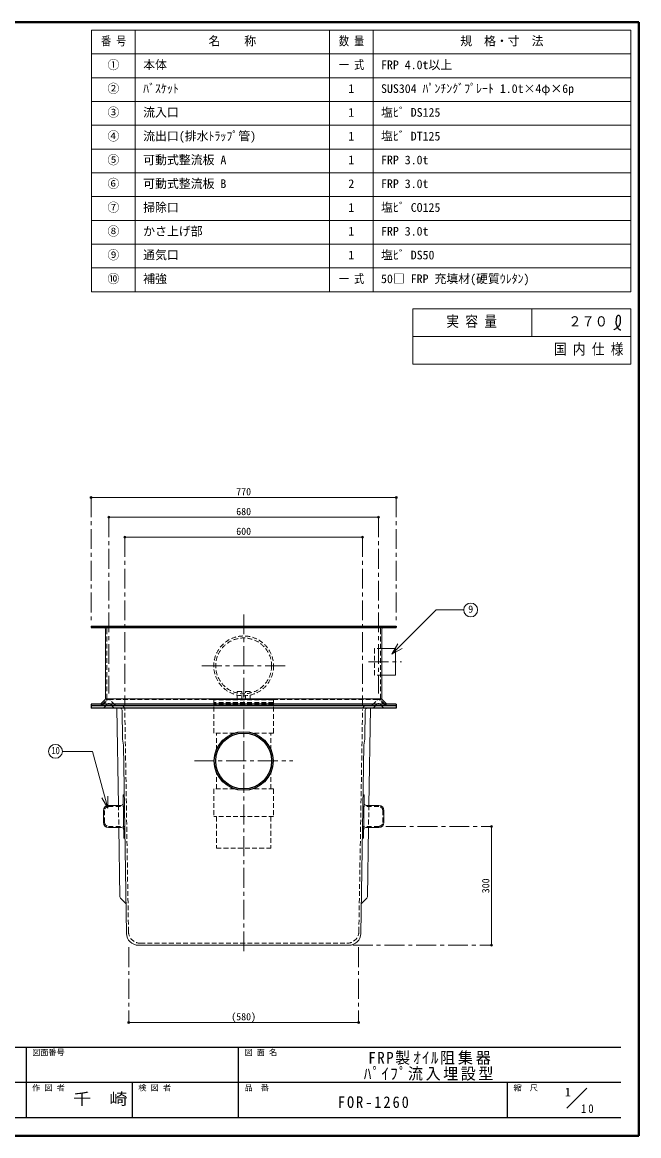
# Model space of a CAD drawing. Units: millimetres at full size, sheet at 1:10; details may follow other scales. Extents: x -2058 to 1992, y -1332 to 1478.
# Drawn here: x 437 to 1992, y -1332 to 1478 of the extents above; entities that cross this region are included whole.
import ezdxf
from ezdxf.enums import TextEntityAlignment as Align

# ---------------------------------------------------------------- set-up
doc = ezdxf.new("R2010")
doc.units = ezdxf.units.MM
doc.header["$LTSCALE"] = 10
doc.header["$PDMODE"] = 32
doc.header["$PDSIZE"] = 5
doc.linetypes.add('CHAIN1', pattern=[8, 5, -1, 1, -1])
doc.linetypes.add('DASHED1', pattern=[1.8, 1.2, -0.6])
doc.layers.add('0-0____1', color=7, linetype='Continuous', lineweight=18)
doc.styles.add('ＭＳ ゴシック', font='')
doc.styles.get('ＭＳ ゴシック').set_extended_font_data('MS Gothic')

msp = doc.modelspace()

# ---------------------------------------------------------------- linework, layer by layer
at = {"layer": '0-0____1', "color": 1, "lineweight": 40}
for p, q in [((1992.25, 1477.54), (-2057.75, 1477.54)), ((1992.25, -1332.46), (1992.25, 1477.54)), ((1992.25, -1332.46), (-2057.75, -1332.46))]:
    msp.add_line(p, q, dxfattribs=at)
at = {"layer": '0-0____1', "color": 3}
for p, q in [((1972.25, 1457.54), (612.25, 1457.54)), ((612.25, 797.54), (612.25, 1457.54)), ((722.25, 797.54), (722.25, 1457.54)), ((1212.25, 797.54), (1212.25, 1457.54)), ((1322.25, 797.54), (1322.25, 1457.54)), ((1972.25, 797.54), (1972.25, 1457.54)), ((1972.25, 1397.54), (612.25, 1397.54)), ((1972.25, 1337.54), (612.25, 1337.54)), ((1972.25, 1277.54), (612.25, 1277.54)), ((1972.25, 1217.54), (612.25, 1217.54)), ((1972.25, 1157.54), (612.25, 1157.54)), ((1972.25, 1097.54), (612.25, 1097.54)), ((1972.25, 1037.54), (612.25, 1037.54)), ((1972.25, 977.54), (612.25, 977.54)), ((1972.25, 917.54), (612.25, 917.54)), ((1972.25, 857.54), (612.25, 857.54)), ((1972.25, 797.54), (612.25, 797.54)), ((1422.25, 754.69), (1972.25, 754.69)), ((1422.25, 614.69), (1422.25, 754.69)), ((1722.25, 754.69), (1722.25, 684.69)), ((1972.25, 614.69), (1972.25, 754.69)), ((1422.25, 684.69), (1972.25, 684.69)), ((1422.25, 614.69), (1972.25, 614.69))]:
    msp.add_line(p, q, dxfattribs=at)
at = {"layer": '0-0____1', "color": 5, "lineweight": 25}
for p, q in [((1935.82, 731.01), (1935.64, 729.99)), ((1935.95, 731.59), (1935.82, 731.01)), ((1936.06, 732.06), (1935.95, 731.59)), ((1936.29, 732.86), (1936.06, 732.06)), ((1936.58, 733.64), (1936.29, 732.86)), ((1936.92, 734.4), (1936.58, 733.64)), ((1937.34, 735.13), (1936.92, 734.4)), ((1937.83, 735.81), (1937.34, 735.13)), ((1938.16, 736.19), (1937.83, 735.81)), ((1938.4, 736.43), (1938.16, 736.19)), ((1938.85, 736.81), (1938.4, 736.43)), ((1939.32, 737.15), (1938.85, 736.81)), ((1939.82, 737.43), (1939.32, 737.15)), ((1940.34, 737.64), (1939.82, 737.43)), ((1940.87, 737.75), (1940.34, 737.64)), ((1941.17, 737.77), (1940.87, 737.75)), ((1941.55, 737.74), (1941.17, 737.77)), ((1942.18, 737.58), (1941.55, 737.74)), ((1942.8, 737.29), (1942.18, 737.58)), ((1943.38, 736.9), (1942.8, 737.29)), ((1943.92, 736.42), (1943.38, 736.9)), ((1944.41, 735.88), (1943.92, 736.42)), ((1944.66, 735.55), (1944.41, 735.88)), ((1945.05, 734.94), (1944.66, 735.55)), ((1945.55, 733.82), (1945.05, 734.94)), ((1945.88, 732.66), (1945.55, 733.82)), ((1946.08, 731.45), (1945.88, 732.66)), ((1946.18, 730.22), (1946.08, 731.45)), ((1930.24, 702.05), (1931.86, 702.99)), ((1931.86, 702.99), (1933.47, 703.96)), ((1933.47, 703.96), (1935.05, 704.97)), ((1934.91, 722.06), (1934.86, 720.83)), ((1934.86, 720.83), (1934.86, 719.6)), ((1934.86, 719.6), (1934.92, 718.37)), ((1934.99, 723.3), (1934.91, 722.06)), ((1934.92, 718.37), (1935, 717.66)), ((1935.1, 724.54), (1934.99, 723.3)), ((1935, 717.66), (1935.09, 717.05)), ((1935.05, 704.97), (1936.6, 706.03)), ((1935.09, 717.05), (1935.3, 715.99)), ((1935.16, 725.26), (1935.1, 724.54)), ((1935.21, 725.86), (1935.16, 725.26)), ((1935.29, 726.9), (1935.21, 725.86)), ((1935.38, 727.93), (1935.29, 726.9)), ((1935.3, 715.99), (1935.57, 714.95)), ((1935.5, 728.96), (1935.38, 727.93)), ((1935.64, 729.99), (1935.5, 728.96)), ((1935.57, 714.95), (1935.89, 713.92)), ((1935.89, 713.92), (1936.25, 712.9)), ((1936.25, 712.9), (1936.65, 711.9)), ((1936.6, 706.03), (1938.11, 707.15)), ((1936.65, 711.9), (1936.9, 711.33)), ((1936.9, 711.33), (1937.08, 710.91)), ((1937.08, 710.91), (1937.41, 710.21)), ((1937.41, 710.21), (1937.76, 709.51)), ((1937.76, 709.51), (1938.11, 708.82)), ((1938.11, 708.82), (1938.49, 708.13)), ((1938.11, 707.15), (1938.96, 707.84)), ((1938.49, 708.13), (1938.88, 707.44)), ((1938.88, 707.44), (1939.11, 707.05)), ((1938.96, 707.84), (1939.58, 708.38)), ((1939.11, 707.05), (1939.4, 706.59)), ((1939.4, 706.59), (1939.91, 705.81)), ((1939.58, 708.38), (1940.63, 709.34)), ((1939.91, 705.81), (1940.45, 705.05)), ((1940.45, 705.05), (1941.03, 704.33)), ((1940.63, 709.34), (1941.62, 710.37)), ((1941.03, 704.33), (1941.66, 703.67)), ((1941.62, 710.37), (1942.54, 711.44)), ((1941.66, 703.67), (1942.34, 703.08)), ((1942.34, 703.08), (1942.76, 702.77)), ((1942.54, 711.44), (1943.38, 712.58)), ((1942.76, 702.77), (1943.12, 702.55)), ((1943.12, 702.55), (1943.77, 702.2)), ((1943.38, 712.58), (1944.12, 713.77)), ((1944.12, 713.77), (1944.5, 714.49)), ((1944.5, 714.49), (1944.77, 715.08)), ((1944.77, 715.08), (1945.18, 716.12)), ((1945.18, 716.12), (1945.53, 717.19)), ((1945.53, 717.19), (1945.8, 718.28)), ((1945.8, 718.28), (1946.02, 719.39)), ((1946.02, 719.39), (1946.17, 720.5)), ((1946.17, 720.5), (1946.24, 721.14)), ((1946.22, 728.99), (1946.18, 730.22)), ((1946.24, 728.27), (1946.22, 728.99)), ((1946.26, 727.59), (1946.24, 728.27)), ((1946.24, 721.14), (1946.29, 721.81)), ((1946.3, 726.42), (1946.26, 727.59)), ((1946.29, 721.81), (1946.34, 722.96)), ((1946.33, 725.26), (1946.3, 726.42)), ((1946.35, 724.11), (1946.33, 725.26)), ((1946.34, 722.96), (1946.35, 724.11)), ((1929.3, 701.51), (1930.24, 702.05)), ((1943.77, 702.2), (1944.45, 701.89)), ((1944.45, 701.89), (1945.15, 701.62)), ((1945.15, 701.62), (1945.87, 701.38)), ((1945.87, 701.38), (1946.61, 701.16)), ((1946.61, 701.16), (1947.03, 701.03)), ((610.83, -46.74), (1380.83, -46.74)), ((610.83, -46.74), (610.83, -50.24)), ((610.83, -50.24), (1380.83, -50.24)), ((1380.83, -46.74), (1380.83, -50.24)), ((610.83, -243.24), (610.83, -253.74)), ((1380.83, -243.24), (610.83, -243.24)), ((610.83, -246.74), (1380.83, -246.74)), ((1380.83, -243.24), (1380.83, -253.74)), ((1380.83, -253.74), (610.83, -253.74))]:
    msp.add_line(p, q, dxfattribs=at)
at = {"layer": '0-0____1', "color": 4, "lineweight": 9}
for p, q in [((1380.83, 278.26), (610.83, 278.26)), ((1335.83, 228.26), (655.83, 228.26)), ((695.83, 178.26), (1295.83, 178.26)), ((1344.33, -103.24), (1378.83, -103.24)), ((1378.83, -103.24), (1378.83, -170.24)), ((1344.33, -170.24), (1378.83, -170.24)), ((1344.55, -230.08), (647.1, -230.08)), ((680.02, -498.74), (675.94, -253.74)), ((1311.63, -498.74), (1315.71, -253.74)), ((683.87, -729.69), (680.96, -554.74)), ((1307.78, -729.69), (1310.7, -554.74)), ((1620.83, -551.74), (1620.83, -851.74)), ((697.7, -745.31), (685.37, -733.18)), ((1293.95, -745.31), (1306.29, -733.18)), ((705.83, -1046.74), (1285.83, -1046.74))]:
    msp.add_line(p, q, dxfattribs=at)
at = {"layer": '0-0____1', "color": 4, "linetype": 'CHAIN1', "lineweight": 9}
for p, q in [((610.83, 278.26), (610.83, -31.74)), ((1380.83, 278.26), (1380.83, -31.74)), ((655.83, 228.26), (655.83, -216.74)), ((1335.83, 228.26), (1335.83, -216.74)), ((695.83, 178.26), (695.83, -248.74)), ((1295.83, 178.26), (1295.83, -248.74)), ((995.83, -16.74), (995.83, -876.74)), ((1310.83, -136.74), (1393.83, -136.74)), ((890.33, -146.74), (1101.33, -146.74)), ((871.83, -386.74), (1119.83, -386.74)), ((1354.58, -551.74), (1620.83, -551.74)), ((705.83, -856.74), (705.83, -1046.74)), ((1271.24, -851.74), (1620.83, -851.74)), ((1285.83, -856.74), (1285.83, -1046.74))]:
    msp.add_line(p, q, dxfattribs=at)
at = {"layer": '0-0____1'}
for p, q in [((1369.73, -117.46), (1481.6, -5.59)), ((1481.6, -5.59), (1550.98, -5.59)), ((647.33, -228.84), (647.33, -53.74)), ((1344.33, -228.84), (1344.33, -53.74)), ((1369.73, -117.46), (1384.73, -91.48)), ((1369.73, -117.46), (1395.71, -102.46)), ((635.4, -242.22), (646.3, -231.32)), ((1356.25, -242.22), (1345.35, -231.32)), ((690.24, -331.74), (689.02, -258.48)), ((1301.41, -331.74), (1302.63, -258.48)), ((690.24, -331.74), (692.49, -346.74)), ((1301.41, -331.74), (1299.16, -346.74)), ((538.52, -362.43), (614.84, -362.43)), ((653.23, -505.72), (614.84, -362.43)), ((700.42, -822.24), (692.49, -346.74)), ((1291.24, -822.24), (1299.16, -346.74)), ((653.23, -505.72), (653.23, -475.72)), ((691.58, -471.74), (694.58, -471.74)), ((693.41, -581.74), (691.58, -471.74)), ((1300.08, -471.74), (1297.08, -471.74)), ((1298.24, -581.74), (1300.08, -471.74)), ((653.23, -505.72), (638.23, -479.74)), ((686.94, -498.74), (655.07, -498.74)), ((1304.71, -498.74), (1336.58, -498.74)), ((642.07, -541.74), (642.07, -511.74)), ((1349.58, -541.74), (1349.58, -511.74)), ((688.04, -554.74), (655.07, -554.74)), ((1303.61, -554.74), (1336.58, -554.74)), ((693.41, -581.74), (696.41, -581.74)), ((1298.24, -581.74), (1295.24, -581.74)), ((730.41, -851.74), (1261.24, -851.74)), ((1811.03, -1262.96), (1861.54, -1212.46))]:
    msp.add_line(p, q, dxfattribs=at)
at = {"layer": '0-0____1', "color": 4, "linetype": 'DASHED1', "lineweight": 9}
for p, q in [((650.83, -228.84), (650.83, -53.74)), ((1340.83, -228.84), (1340.83, -53.74)), ((1344.33, -170.24), (1325.83, -170.24)), ((637.88, -244.69), (648.78, -233.79)), ((640.51, -245.24), (652.25, -233.24)), ((643.45, -252.24), (652.25, -243.25)), ((655.83, -231.74), (1335.83, -231.74)), ((671.14, -245.24), (659.4, -233.24)), ((668.2, -252.24), (659.4, -243.25)), ((1320.51, -245.24), (1332.25, -233.24)), ((1323.45, -252.24), (1332.25, -243.25)), ((1351.14, -245.24), (1339.4, -233.24)), ((1348.2, -252.24), (1339.4, -243.25)), ((1353.78, -244.69), (1342.88, -233.79)), ((705.33, -817.24), (695.99, -256.56)), ((1286.32, -817.24), (1295.66, -256.56)), ((655.07, -501.74), (695.08, -501.74)), ((680.02, -498.74), (680.96, -554.74)), ((1336.58, -501.74), (1296.58, -501.74)), ((1311.63, -498.74), (1310.7, -554.74)), ((645.07, -541.74), (645.07, -511.74)), ((1346.58, -541.74), (1346.58, -511.74)), ((655.07, -551.74), (695.91, -551.74)), ((1336.58, -551.74), (1295.74, -551.74)), ((735.33, -846.74), (1256.32, -846.74))]:
    msp.add_line(p, q, dxfattribs=at)
at = {"layer": '0-0____1', "linetype": 'DASHED1'}
for p, q in [((979.08, -232.74), (979.58, -211.74)), ((990.83, -211.74), (979.58, -211.74)), ((991.33, -232.74), (990.83, -211.74)), ((1000.33, -232.74), (1000.83, -211.74)), ((1000.83, -211.74), (1012.08, -211.74)), ((1012.58, -232.74), (1012.08, -211.74)), ((1071.33, -246.24), (920.33, -246.24)), ((1070.83, -232.74), (920.83, -232.74)), ((920.83, -232.74), (920.83, -238.74)), ((1070.83, -238.74), (920.83, -238.74)), ((1070.83, -239.74), (920.83, -239.74)), ((920.83, -239.74), (920.83, -245.74)), ((1070.83, -245.74), (920.83, -245.74)), ((1070.83, -232.74), (1070.83, -238.74)), ((1070.83, -239.74), (1070.83, -245.74)), ((1071.33, -316.24), (1071.33, -246.24)), ((927.33, -358.75), (927.33, -316.24)), ((1071.33, -316.24), (1018.32, -316.24)), ((1064.33, -358.75), (1064.33, -316.24)), ((927.33, -457.24), (927.33, -414.74)), ((1064.33, -457.24), (1064.33, -414.74)), ((1071.33, -457.24), (1018.32, -457.24)), ((1071.33, -457.24), (1071.33, -527.24)), ((1071.33, -527.24), (920.33, -527.24)), ((1064.33, -527.24), (1064.33, -606.74))]:
    msp.add_line(p, q, dxfattribs=at)
at = {"layer": '0-0____1', "color": 6, "lineweight": 25}
for p, q in [((-2012.75, -1108.88), (1947.25, -1108.88)), ((447.25, -1108.88), (447.25, -1287.46)), ((982.97, -1287.46), (982.97, -1108.88)), ((1947.25, -1198.17), (-88.46, -1198.17)), ((715.11, -1287.46), (715.11, -1198.17)), ((1661.54, -1287.46), (1661.54, -1198.17)), ((1947.25, -1287.46), (-2012.75, -1287.46))]:
    msp.add_line(p, q, dxfattribs=at)
at = {"layer": '0-0____1', "color": 4, "linetype": 'DASHED1', "lineweight": 9}
msp.add_lwpolyline([(1344.33, -103.24), (1325.83, -103.24), (1325.83, -170.24)], dxfattribs=at)
at = {"layer": '0-0____1', "linetype": 'DASHED1'}
for points in [[(973.34, -316.24), (920.33, -316.24), (920.33, -246.24)], [(973.34, -457.24), (920.33, -457.24), (920.33, -527.24)], [(927.33, -527.24), (927.33, -606.74), (1064.33, -606.74)]]:
    msp.add_lwpolyline(points, dxfattribs=at)
at = {"layer": '0-0____1'}
for centre in [(1568.48, -5.59), (521.02, -362.43)]:
    msp.add_circle(centre, 17.5, dxfattribs=at)
at = {"layer": '0-0____1', "color": 4, "linetype": 'DASHED1', "lineweight": 9}
for radius in [75.5, 70.5]:
    msp.add_circle((995.83, -146.74), radius, dxfattribs=at)
at = {"layer": '0-0____1', "color": 5, "lineweight": 25}
for radius in [74, 70.5]:
    msp.add_circle((995.83, -386.74), radius, dxfattribs=at)
at = {"layer": '0-0____1', "color": 4, "linetype": 'DASHED1', "lineweight": 9}
for centre, radius, start, end in [((643.83, -53.74), 7, 0, 90), ((1347.83, -53.74), 7, 90, 180), ((632.93, -239.74), 7, 270, 315), ((636.94, -241.74), 5, 270, 315.6053), ((639.88, -248.74), 5, 270, 315.6053), ((643.83, -228.84), 7, 315, 0), ((655.83, -236.74), 5, 44.3947, 135.6053), ((655.83, -246.75), 5, 44.3947, 135.6053), ((671.77, -248.74), 5, 224.3947, 270), ((674.72, -241.74), 5, 224.3947, 270), ((685.99, -256.74), 10, 1.04163, 90), ((1305.66, -256.74), 10, 90, 178.95837), ((1316.94, -241.74), 5, 270, 315.6053), ((1319.88, -248.74), 5, 270, 315.6053), ((1335.83, -236.74), 5, 44.3947, 135.6053), ((1335.83, -246.75), 5, 44.3947, 135.6053), ((1347.83, -228.84), 7, 180, 225), ((1351.77, -248.74), 5, 224.3947, 270), ((1354.72, -241.74), 5, 224.3947, 270), ((1358.73, -239.74), 7, 225, 270), ((655.07, -511.74), 10, 90, 180), ((1336.58, -511.74), 10, 0, 90), ((655.07, -541.74), 10, 180, 270), ((1336.58, -541.74), 10, 270, 0), ((735.33, -816.74), 30, 180.95484, 270), ((1256.32, -816.74), 30, 270, 359.04516)]:
    msp.add_arc(centre, radius, start, end, dxfattribs=at)
at = {"layer": '0-0____1'}
for centre, radius, start, end in [((643.83, -53.74), 3.5, 0, 90), ((1347.83, -53.74), 3.5, 90, 180), ((632.93, -239.74), 3.5, 270, 315), ((643.83, -228.84), 3.5, 315, 0), ((1347.83, -228.84), 3.5, 180, 225), ((1358.73, -239.74), 3.5, 225, 270), ((684.03, -258.74), 5, 1.04163, 90), ((1307.62, -258.74), 5, 90, 178.95837), ((655.07, -511.74), 13, 90, 180), ((686.94, -493.74), 5, 270, 0.95484), ((1304.71, -493.74), 5, 179.04516, 270), ((1336.58, -511.74), 13, 0, 90), ((655.07, -541.74), 13, 180, 270), ((688.04, -559.74), 5, 0.95484, 90), ((1303.61, -559.74), 5, 90, 179.04516), ((1336.58, -541.74), 13, 270, 0), ((730.41, -821.74), 30, 180.95484, 270), ((1261.24, -821.74), 30, 270, 359.04516)]:
    msp.add_arc(centre, radius, start, end, dxfattribs=at)
at = {"layer": '0-0____1', "color": 4, "lineweight": 9}
for centre, start, end in [((688.87, -729.61), 180.95484, 225.47742), ((1302.78, -729.61), 314.52258, 359.04516), ((694.19, -748.87), 0.95484, 45.47742), ((1297.46, -748.87), 134.52258, 179.04516)]:
    msp.add_arc(centre, 5, start, end, dxfattribs=at)
at = {"layer": '0-0____1', "color": 1}
for p in [(610.83, 278.26), (1380.83, 278.26), (655.83, 228.26), (1335.83, 228.26), (695.83, 178.26), (1295.83, 178.26), (1620.83, -551.74), (1620.83, -851.74), (705.83, -1046.74), (1285.83, -1046.74)]:
    msp.add_point(p, dxfattribs=at)

# ---------------------------------------------------------------- texts
at = {"layer": '0-0____1', "style": 'ＭＳ ゴシック'}
for s, height, width, p in [('番 号', 21.99, 0.85, (636, 1412.54)), ('数 量', 21.99, 0.85, (1236, 1412.54)), ('一 式', 21.99, 0.85, (1236, 1352.54)), ('一 式', 21.99, 0.85, (1236, 812.54)), ('実 容 量', 27.49, 0.85, (1507.25, 700.94)), ('２７０', 25.66, 0.95, (1814.75, 702.19)), ('国 内 仕 様', 27.49, 0.85, (1778.5, 630.94)), ('10', 18.33, 0.8, (511.02, -374.93)), ('千\u3000崎', 29.33, 1.15, (565.11, -1262.81))]:
    msp.add_text(s, height=height, dxfattribs=dict(at, width=width)).set_placement(p, align=Align.BOTTOM_LEFT)
for s, height, p in [('名\u3000\u3000称', 21.99, (907.25, 1412.54)), ('規\u3000格・寸\u3000法', 21.99, (1542.25, 1412.54)), ('①', 21.99, (652.25, 1352.54)), ('本体', 21.99, (742.25, 1352.54)), ('FRP 4.0t以上', 21.99, (1342.25, 1352.54)), ('②', 21.99, (652.25, 1292.54)), ('ﾊﾞｽｹｯﾄ', 21.99, (742.25, 1292.54)), ('SUS304 ﾊﾟﾝﾁﾝｸﾞﾌﾟﾚｰﾄ 1.0t×4φ×6p', 21.99, (1342.25, 1292.54)), ('1', 21.99, (1259.75, 1292.54)), ('③', 21.99, (652.25, 1232.54)), ('塩ﾋﾞ DS125', 21.99, (1342.25, 1232.54)), ('流入口', 21.99, (742.25, 1232.54)), ('1', 21.99, (1259.75, 1232.54)), ('④', 21.99, (652.25, 1172.54)), ('流出口(排水ﾄﾗｯﾌﾟ管)', 21.99, (742.25, 1172.54)), ('1', 21.99, (1259.75, 1172.54)), ('塩ﾋﾞ DT125', 21.99, (1342.25, 1172.54)), ('⑤', 21.99, (652.25, 1112.54)), ('可動式整流板 A', 21.99, (742.25, 1112.54)), ('1', 21.99, (1259.75, 1112.54)), ('FRP 3.0t', 21.99, (1342.25, 1112.54)), ('⑥', 21.99, (652.25, 1052.54)), ('可動式整流板 B', 21.99, (742.25, 1052.54)), ('2', 21.99, (1259.75, 1052.54)), ('FRP 3.0t', 21.99, (1342.25, 1052.54)), ('⑦', 21.99, (652.25, 992.54)), ('掃除口', 21.99, (742.25, 992.54)), ('1', 21.99, (1259.75, 992.54)), ('塩ﾋﾞ CO125', 21.99, (1342.25, 992.54)), ('⑧', 21.99, (652.25, 932.54)), ('かさ上げ部', 21.99, (742.25, 932.54)), ('1', 21.99, (1259.75, 932.54)), ('FRP 3.0t', 21.99, (1342.25, 932.54)), ('⑨', 21.99, (652.25, 872.54)), ('通気口', 21.99, (742.25, 872.54)), ('1', 21.99, (1259.75, 872.54)), ('塩ﾋﾞ DS50', 21.99, (1342.25, 872.54)), ('⑩', 21.99, (652.25, 812.54)), ('補強', 21.99, (742.25, 812.54)), ('50□ FRP 充填材(硬質ｳﾚﾀﾝ)', 21.99, (1342.25, 812.54)), ('770', 18.33, (977.08, 278.26)), ('680', 18.33, (977.08, 228.26)), ('600', 18.33, (977.08, 178.26)), ('9', 18.33, (1562.23, -18.09)), ('(580)', 18.33, (964.58, -1046.74)), ('図面番号', 14.66, (462.25, -1133.88)), ('図 面 名', 14.66, (997.97, -1133.88)), ('作 図 者', 14.66, (462.25, -1223.17)), ('検 図 者', 14.66, (730.11, -1223.17)), ('品\u3000番', 14.66, (997.97, -1223.17)), ('縮\u3000尺', 14.66, (1676.54, -1223.17)), ('1', 21.99, (1805.95, -1239.98))]:
    msp.add_text(s, height=height, dxfattribs=at).set_placement(p, align=Align.BOTTOM_LEFT)
msp.add_text('300', height=18.33, rotation=90, dxfattribs=at).set_placement((1620.83, -720.49), align=Align.BOTTOM_LEFT)
at = {"layer": '0-0____1', "attachment_point": 7, "style": 'ＭＳ ゴシック'}
for s, insert, char_height in [('\\T1.19;\\W0.95;FRP製ｵｲﾙ阻集器', (1310.11, -1153.53), 29.33), ('\\T1.17;\\W0.95;ﾊﾟｲﾌﾟ流入埋設型', (1298.86, -1193.53), 29.33), ('\\T1.28;\\W0.9;FOR-1260', (1233.5, -1262.81), 29.33), ('\\T1.36;\\W0.9;10', (1846.67, -1275.36), 21.99)]:
    msp.add_mtext(s, dxfattribs=dict(at, insert=insert, char_height=char_height))

doc.saveas('drawing.dxf')
